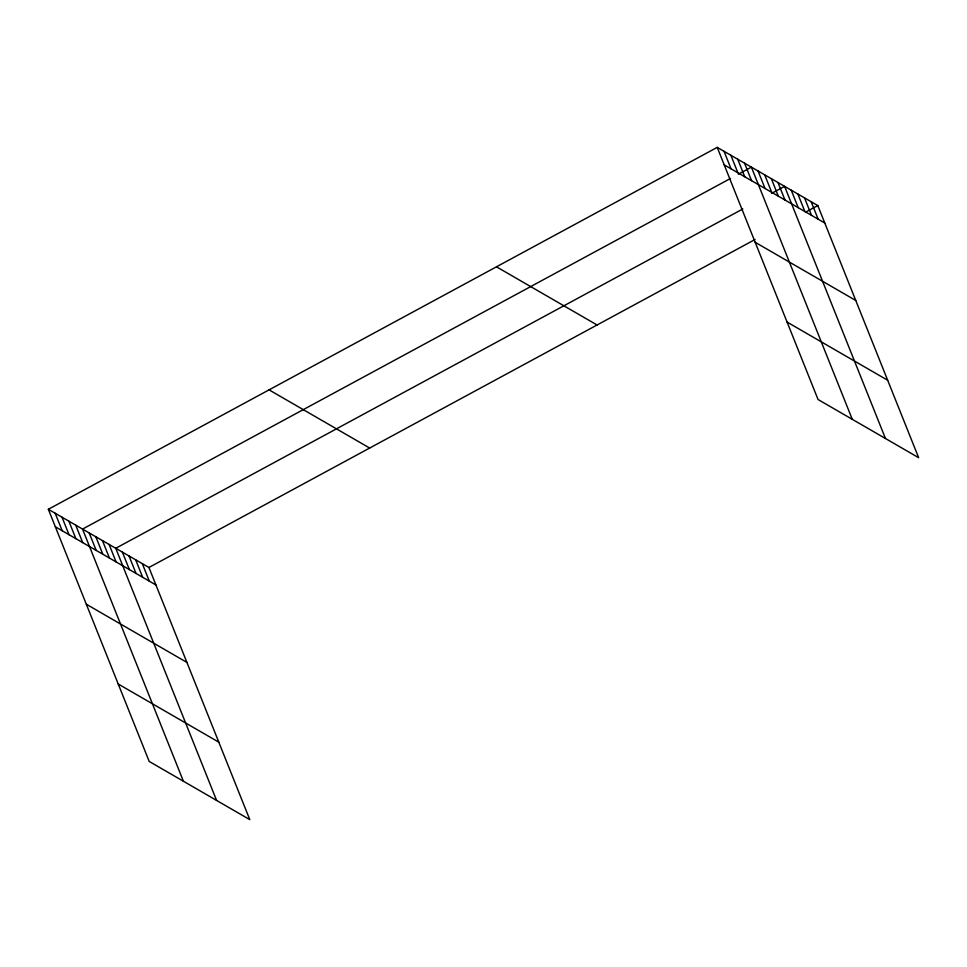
<?xml version="1.0" encoding="UTF-8"?>
<svg xmlns="http://www.w3.org/2000/svg" width="967" height="967" viewBox="0 0 967 967"><rect width="100%" height="100%" fill="white"/><g stroke="black" fill="none" stroke-linecap="round" stroke-linejoin="round"><path stroke-width="1.45" d="M48.35 509.295L148.942 567.484L249.788 819.629L149.196 761.44L48.35 509.295L717.212 147.371L817.804 205.56L918.65 457.705L818.058 399.516L717.212 147.371M730.508 178.46L82.546 529.082L183.404 781.227M738.353 174.217L751.407 167.158L852.265 419.303M742.813 208.969L115.75 548.277L216.596 800.422M771.545 193.424L784.6 186.353L885.458 438.498M148.942 567.484L755.106 239.478M806.043 211.918L817.804 205.56M724.198 164.861L824.791 223.039M755.179 242.294L855.771 300.483M787.09 322.084L887.682 380.261M496.482 266.807L597.074 324.997M269.068 389.858L369.66 448.047M55.349 526.785L155.941 584.962M86.317 604.218L186.909 662.407M118.228 684.007L218.82 742.185M811.156 201.716L818.155 219.207M804.52 197.872L811.518 215.363M797.884 194.041L804.87 211.519M791.248 190.197L798.234 207.687M777.964 182.521L784.962 200M771.328 178.677L778.326 196.168M764.692 174.834L771.678 192.324M758.043 170.99L765.042 188.48M744.566 163.193L751.564 180.684M737.724 159.241L744.723 176.731M730.883 155.288L737.881 172.779M724.053 151.335L731.04 168.814M142.306 563.64L149.293 581.131M135.658 559.796L142.657 577.287M129.022 555.965L136.021 573.443M122.386 552.121L129.385 569.611M109.102 544.445L116.1 561.924M102.466 540.601L109.464 558.092M95.83 536.758L102.828 554.248M89.194 532.926L96.18 550.404M75.716 525.129L82.703 542.608M68.875 521.165L75.861 538.655M62.033 517.212L69.02 534.703M55.192 513.259L62.19 530.738"/></g></svg>
